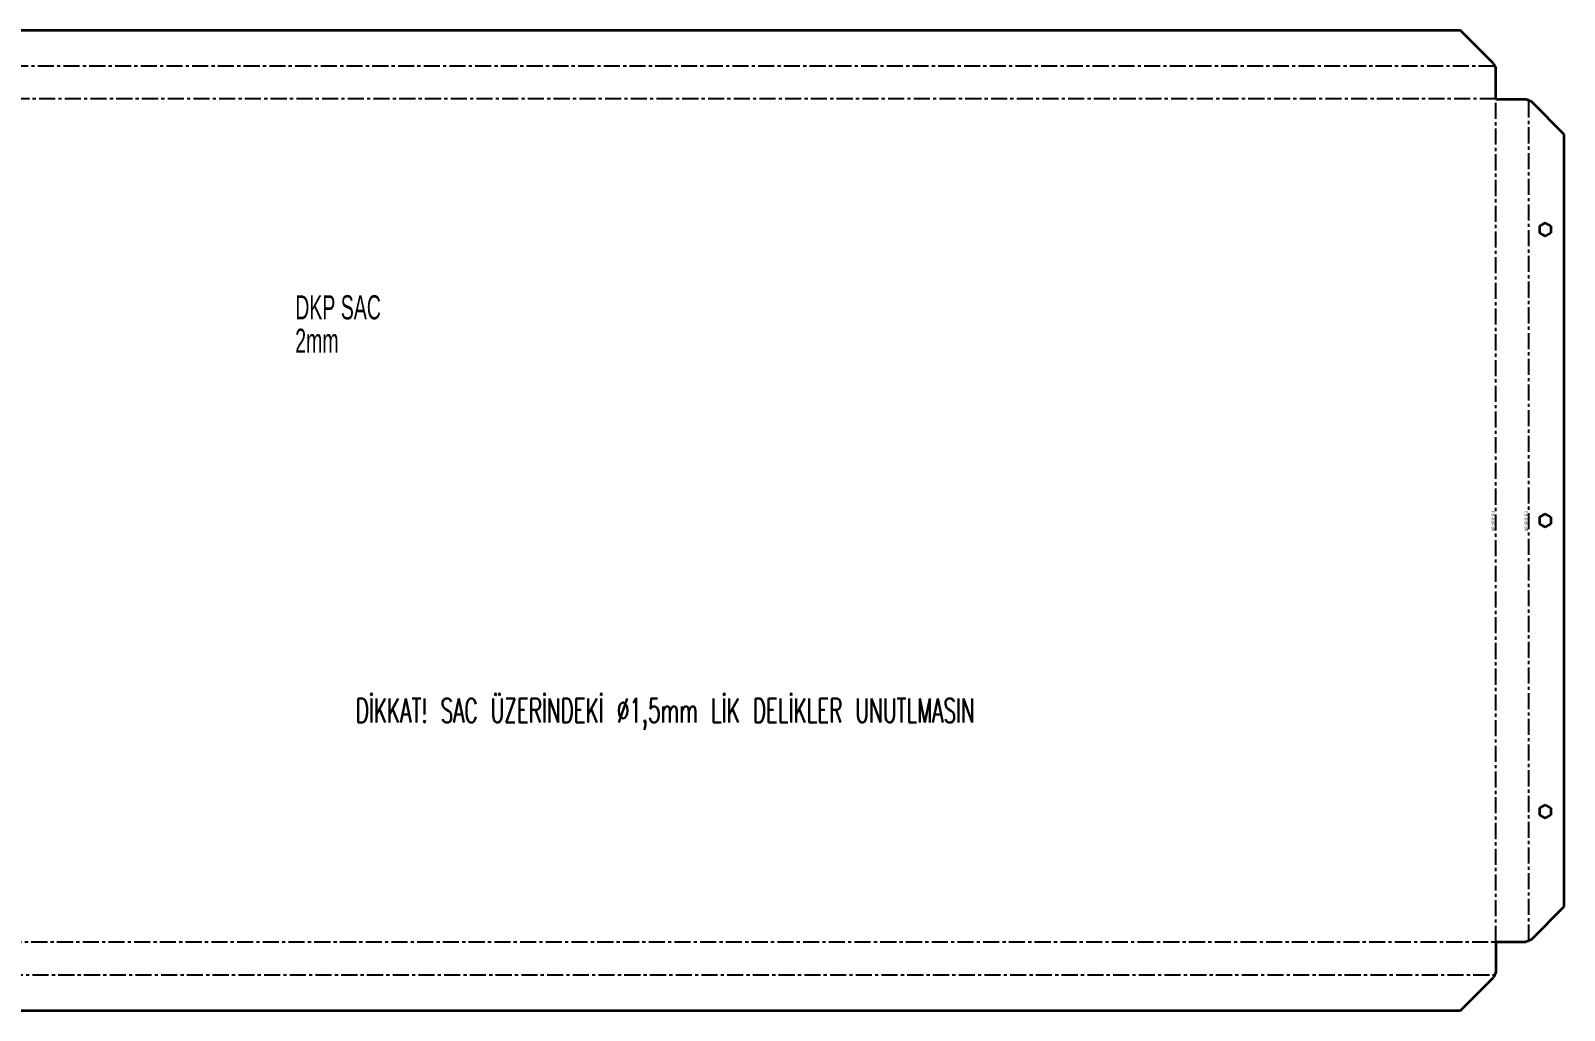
# Model space of a CAD drawing. Header units: millimetres. Extents: x -820 to 1664, y -249 to 525.
# Drawn here: x 452 to 1664, y -249 to 525 of the extents above; entities that cross this region are included whole.
import ezdxf

# ---------------------------------------------------------------- set-up
doc = ezdxf.new("R2010")
doc.units = ezdxf.units.MM
doc.linetypes.add('CENTERX2', pattern=[20.32, 12.7, -2.54, 2.54, -2.54])
doc.styles.add('SLDTEXTSTYLE0', font='TXT', dxfattribs={"width": 0.605, "bigfont": 'bigfont'})
doc.styles.add('SLDTEXTSTYLE1', font='TXT', dxfattribs={"width": 0.605})
doc.styles.add('SLDTEXTSTYLE2', font='TXT', dxfattribs={"width": 0.5675})

# ---------------------------------------------------------------- blocks, each defined once
blk = doc.blocks.new('SW_NOTE_0')
at = {"color": 0, "linetype": 'Continuous', "lineweight": 0, "char_height": 19.05, "attachment_point": 1, "style": 'SLDTEXTSTYLE1'}
for s, insert in [('DKP SAC', (0, 24.6)), ('2mm', (0, -1.8))]:
    blk.add_mtext(s, dxfattribs=dict(at, insert=insert))

msp = doc.modelspace()

# ---------------------------------------------------------------- linework, layer by layer
at = {"color": 7, "linetype": 'Continuous', "lineweight": 35}
for p, q in [((1581.5, 525), (-738.5, 525)), ((1607.5, 499), (1581.5, 525)), ((1607.5, 499), (1609.5, 495)), ((1609.5, 470.9), (1609.5, 495)), ((1609.5, 470.9), (1633.5, 470.9)), ((1633.5, 470.9), (1637.5, 468.9)), ((1663.5, 442.9), (1637.5, 468.9)), ((1663.5, -167), (1663.5, 442.9)), ((1648.5, 373.2), (1644, 370.6)), ((1644, 370.6), (1644, 365.3)), ((1644, 365.3), (1648.5, 362.7)), ((1653.1, 370.6), (1648.5, 373.2)), ((1648.5, 362.7), (1653.1, 365.3)), ((1653.1, 365.3), (1653.1, 370.6)), ((1648.5, 143.2), (1644, 140.6)), ((1644, 140.6), (1644, 135.3)), ((1644, 135.3), (1648.5, 132.7)), ((1653.1, 140.6), (1648.5, 143.2)), ((1648.5, 132.7), (1653.1, 135.3)), ((1653.1, 135.3), (1653.1, 140.6)), ((1648.5, -86.8), (1644, -89.4)), ((1644, -89.4), (1644, -94.7)), ((1644, -94.7), (1648.5, -97.3)), ((1653.1, -89.4), (1648.5, -86.8)), ((1648.5, -97.3), (1653.1, -94.7)), ((1653.1, -94.7), (1653.1, -89.4)), ((1637.5, -193), (1663.5, -167)), ((1637.5, -193), (1633.5, -195)), ((1609.5, -195), (1633.5, -195)), ((1609.5, -195), (1609.5, -219)), ((1581.5, -249.1), (1607.5, -223.1)), ((1609.5, -219), (1607.5, -223.1)), ((-738.5, -249.1), (1581.5, -249.1))]:
    msp.add_line(p, q, dxfattribs=at)
at = {"color": 7, "linetype": 'CENTERX2'}
for p, q in [((1608.5, 497), (-765.5, 497)), ((1609.5, 471), (-766.5, 471)), ((1609.5, -195), (1609.5, 470.9)), ((1635.5, -194), (1635.5, 469.9)), ((-766.5, -195), (1609.5, -195)), ((-765.5, -221.1), (1608.5, -221.1))]:
    msp.add_line(p, q, dxfattribs=at)

# ---------------------------------------------------------------- block references
at = {"color": 7, "linetype": 'Continuous', "lineweight": 0}
msp.add_blockref('SW_NOTE_0', (661.2, 291.3), dxfattribs=at)

# ---------------------------------------------------------------- texts
at = {"color": 7, "linetype": 'Continuous', "lineweight": 0, "char_height": 2.646, "attachment_point": 2, "rotation": 90, "style": 'SLDTEXTSTYLE2'}
for insert in [(1606.1, 137.6), (1632.1, 137.6)]:
    msp.add_mtext("UP  90°0'  R 2", dxfattribs=dict(at, insert=insert))
at = {"color": 7, "linetype": 'Continuous', "lineweight": 0, "insert": (709, -2.6), "char_height": 19.05, "attachment_point": 1, "style": 'SLDTEXTSTYLE0'}
msp.add_mtext('DİKKAT! SAC ÜZERİNDEKİ Ø1,5mm LİK DELİKLER UNUTLMASIN', dxfattribs=at)

doc.saveas('drawing.dxf')
